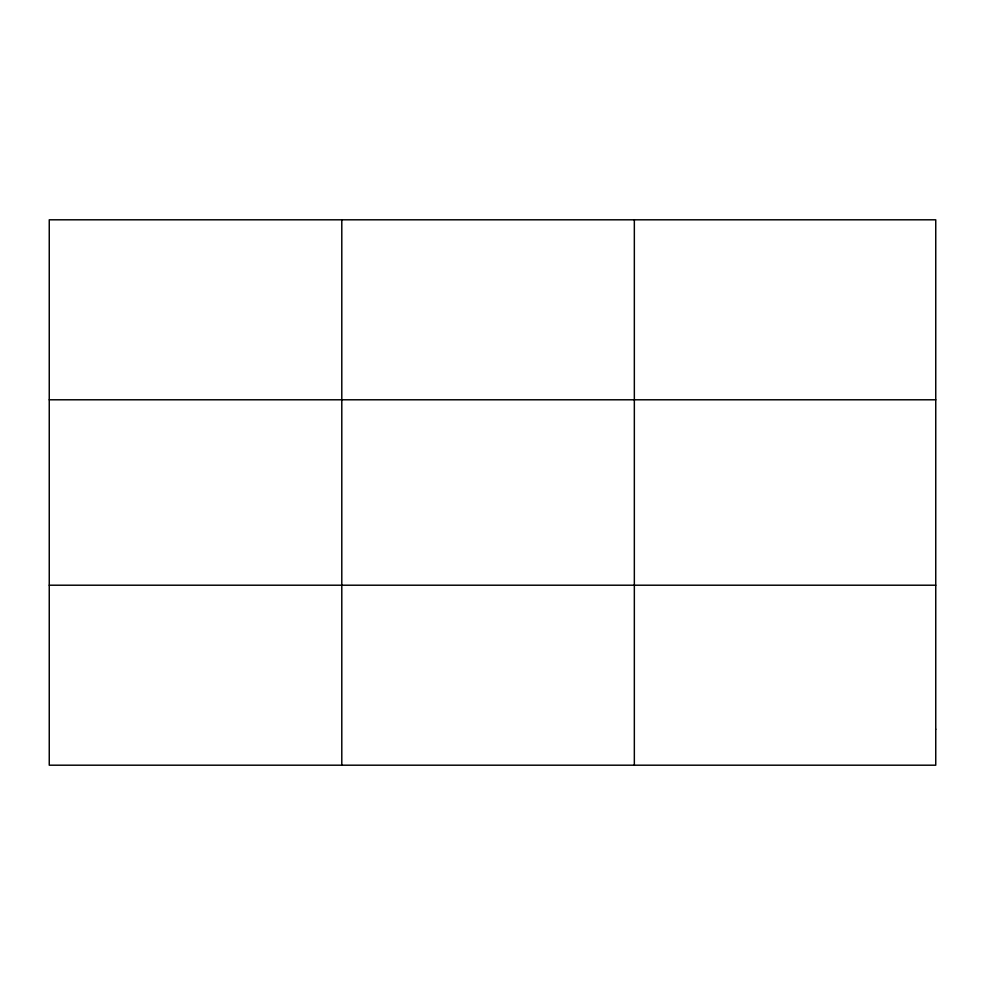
<?xml version="1.0" encoding="UTF-8"?>
<svg xmlns="http://www.w3.org/2000/svg" width="985" height="985" viewBox="0 0 985 985"><rect width="100%" height="100%" fill="white"/><g stroke="black" fill="none" stroke-linecap="round" stroke-linejoin="round"><path stroke-width="1.48" d="M341.795 219.803L341.795 765.197M634.34 219.803L634.34 765.197M49.25 399.787L935.75 399.787M49.25 585.213L935.75 585.213M935.75 729.208L935.75 765.197L49.25 765.197L49.25 219.803L935.75 219.803L935.75 729.208"/></g></svg>
